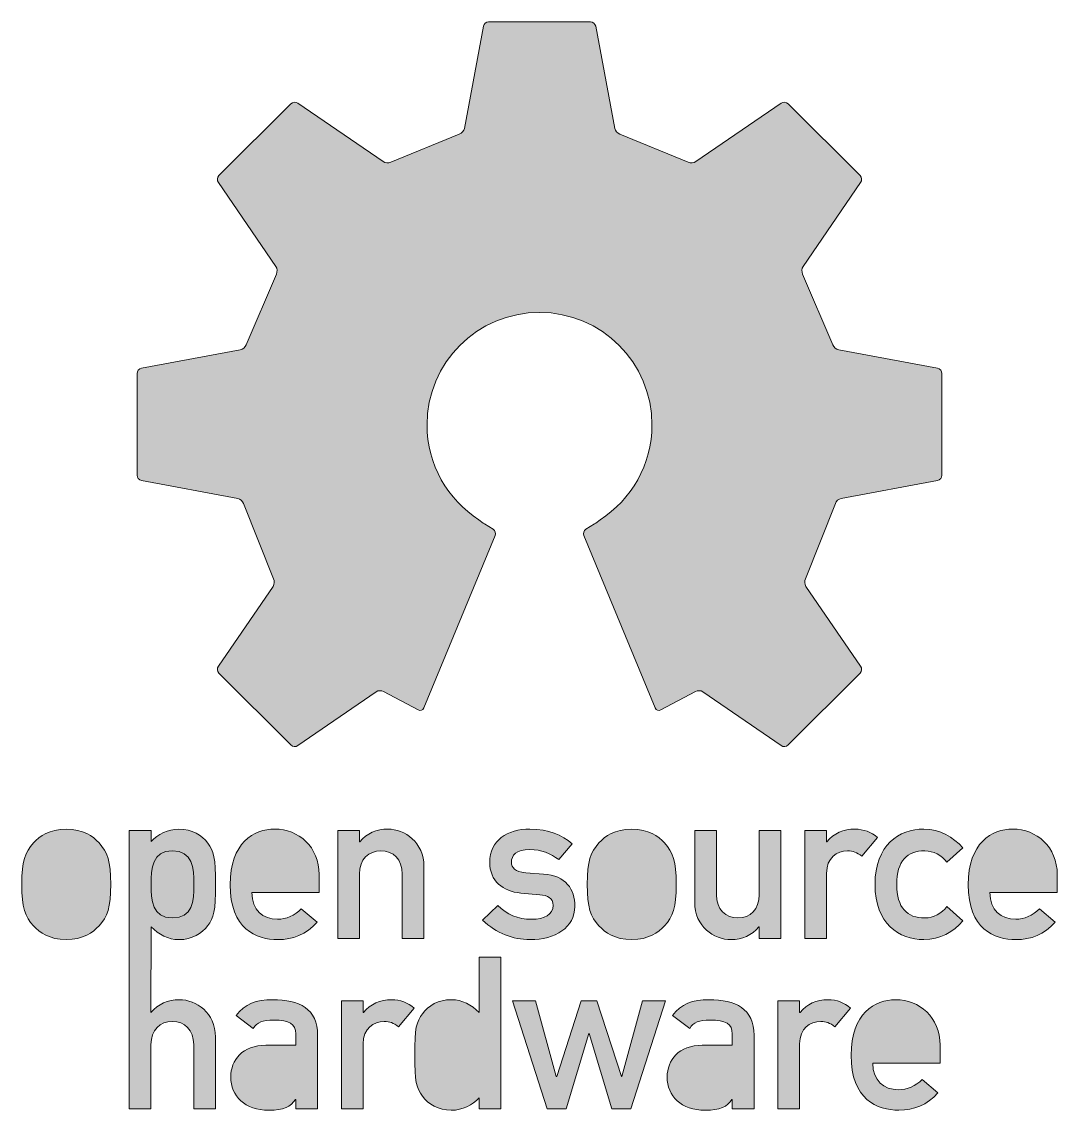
# Model space of a CAD drawing. Header units: inches. Extents: x 2.37 to 3.75, y 3.23 to 4.68.
import ezdxf

# ---------------------------------------------------------------- set-up
doc = ezdxf.new("R2010")
doc.units = ezdxf.units.IN
doc.header["$MEASUREMENT"] = 0
doc.layers.add('Layer 1', color=7, linetype='Continuous')

# ---------------------------------------------------------------- blocks, each defined once
blk = doc.blocks.new('block 2')
at = {"layer": 'Layer 1', "true_color": 0x0099b0}
h = blk.add_hatch(color=134, dxfattribs=at)
h.dxf.hatch_style = 2
edge = h.paths.add_edge_path()
edge.add_spline(control_points=[(2.7372, 3.7171), (2.7372, 3.7171), (2.8415, 3.7887), (2.8415, 3.7887), (2.8442, 3.7905), (2.8487, 3.7907), (2.8515, 3.789), (2.8515, 3.789), (2.8975, 3.7645), (2.8975, 3.7645), (2.9004, 3.763), (2.9038, 3.7642), (2.9051, 3.7672), (2.9051, 3.7672), (2.9999, 3.9964), (2.9999, 3.9964), (3.0012, 3.9994), (2.9999, 4.0033), (2.9971, 4.005), (2.9971, 4.005), (2.9856, 4.012), (2.9856, 4.012), (2.9835, 4.0133), (2.9806, 4.0156), (2.9784, 4.0176), (2.9368, 4.0442), (2.9093, 4.0907), (2.9093, 4.1437), (2.9093, 4.2264), (2.9763, 4.2934), (3.059, 4.2934), (3.1416, 4.2934), (3.2086, 4.2264), (3.2086, 4.1437), (3.2086, 4.0907), (3.1811, 4.0442), (3.1396, 4.0176), (3.1373, 4.0156), (3.1344, 4.0133), (3.1323, 4.012), (3.1323, 4.012), (3.1208, 4.005), (3.1208, 4.005), (3.118, 4.0033), (3.1168, 3.9994), (3.118, 3.9964), (3.118, 3.9964), (3.2128, 3.7672), (3.2128, 3.7672), (3.2141, 3.7642), (3.2175, 3.763), (3.2204, 3.7645), (3.2204, 3.7645), (3.2664, 3.789), (3.2664, 3.789), (3.2692, 3.7906), (3.2737, 3.7905), (3.2764, 3.7887), (3.2764, 3.7887), (3.3807, 3.7171), (3.3807, 3.7171), (3.3834, 3.7152), (3.3875, 3.7156), (3.3898, 3.7179), (3.3898, 3.7179), (3.4855, 3.8136), (3.4855, 3.8136), (3.4878, 3.8159), (3.4882, 3.82), (3.4863, 3.8227), (3.4863, 3.8227), (3.4135, 3.9289), (3.4135, 3.9289), (3.4116, 3.9316), (3.4113, 3.9362), (3.4127, 3.9391), (3.4127, 3.9391), (3.4528, 4.0391), (3.4528, 4.0391), (3.4537, 4.0423), (3.4571, 4.0453), (3.4604, 4.0459), (3.4604, 4.0459), (3.5887, 4.0698), (3.5887, 4.0698), (3.5919, 4.0704), (3.5945, 4.0735), (3.5945, 4.0768), (3.5945, 4.0768), (3.5945, 4.2121), (3.5945, 4.2121), (3.5945, 4.2154), (3.5919, 4.2186), (3.5887, 4.2192), (3.5887, 4.2192), (3.4572, 4.2436), (3.4572, 4.2436), (3.454, 4.2442), (3.4505, 4.2472), (3.4494, 4.2503), (3.4494, 4.2503), (3.4091, 4.3444), (3.4091, 4.3444), (3.4076, 4.3473), (3.4079, 4.3518), (3.4097, 4.3545), (3.4097, 4.3545), (3.4863, 4.4662), (3.4863, 4.4662), (3.4882, 4.4689), (3.4878, 4.473), (3.4855, 4.4753), (3.4855, 4.4753), (3.3898, 4.571), (3.3898, 4.571), (3.3875, 4.5733), (3.3834, 4.5737), (3.3807, 4.5718), (3.3807, 4.5718), (3.2671, 4.4939), (3.2671, 4.4939), (3.2644, 4.492), (3.2598, 4.4917), (3.2569, 4.4931), (3.2569, 4.4931), (3.1657, 4.5304), (3.1657, 4.5304), (3.1626, 4.5315), (3.1596, 4.5349), (3.159, 4.5381), (3.159, 4.5381), (3.1337, 4.6742), (3.1337, 4.6742), (3.133, 4.6774), (3.1299, 4.68), (3.1266, 4.68), (3.1266, 4.68), (2.9913, 4.68), (2.9913, 4.68), (2.988, 4.68), (2.9849, 4.6774), (2.9843, 4.6742), (2.9843, 4.6742), (2.959, 4.5381), (2.959, 4.5381), (2.9584, 4.5349), (2.9554, 4.5315), (2.9522, 4.5304), (2.9522, 4.5304), (2.861, 4.4931), (2.861, 4.4931), (2.8581, 4.4917), (2.8535, 4.492), (2.8509, 4.4939), (2.8509, 4.4939), (2.7372, 4.5718), (2.7372, 4.5718), (2.7345, 4.5737), (2.7304, 4.5733), (2.7281, 4.571), (2.7281, 4.571), (2.6324, 4.4753), (2.6324, 4.4753), (2.6301, 4.473), (2.6297, 4.4689), (2.6316, 4.4662), (2.6316, 4.4662), (2.7082, 4.3545), (2.7082, 4.3545), (2.71, 4.3518), (2.7104, 4.3473), (2.7088, 4.3444), (2.7088, 4.3444), (2.6685, 4.2503), (2.6685, 4.2503), (2.6675, 4.2472), (2.664, 4.2442), (2.6607, 4.2436), (2.6607, 4.2436), (2.5292, 4.2192), (2.5292, 4.2192), (2.526, 4.2186), (2.5234, 4.2154), (2.5234, 4.2121), (2.5234, 4.2121), (2.5234, 4.0768), (2.5234, 4.0768), (2.5234, 4.0735), (2.526, 4.0704), (2.5293, 4.0698), (2.5293, 4.0698), (2.6575, 4.0459), (2.6575, 4.0459), (2.6607, 4.0453), (2.6641, 4.0423), (2.6651, 4.0391), (2.6651, 4.0391), (2.7052, 3.9391), (2.7052, 3.9391), (2.7066, 3.9362), (2.7063, 3.9316), (2.7044, 3.9289), (2.7044, 3.9289), (2.6316, 3.8227), (2.6316, 3.8227), (2.6297, 3.82), (2.6301, 3.8159), (2.6324, 3.8136), (2.6324, 3.8136), (2.7281, 3.7179), (2.7281, 3.7179), (2.7304, 3.7156), (2.7345, 3.7152), (2.7372, 3.7171)], knot_values=[0, 0, 0, 0, 1, 1, 1, 2, 2, 2, 3, 3, 3, 4, 4, 4, 5, 5, 5, 6, 6, 6, 7, 7, 7, 8, 8, 8, 9, 9, 9, 10, 10, 10, 11, 11, 11, 12, 12, 12, 13, 13, 13, 14, 14, 14, 15, 15, 15, 16, 16, 16, 17, 17, 17, 18, 18, 18, 19, 19, 19, 20, 20, 20, 21, 21, 21, 22, 22, 22, 23, 23, 23, 24, 24, 24, 25, 25, 25, 26, 26, 26, 27, 27, 27, 28, 28, 28, 29, 29, 29, 30, 30, 30, 31, 31, 31, 32, 32, 32, 33, 33, 33, 34, 34, 34, 35, 35, 35, 36, 36, 36, 37, 37, 37, 38, 38, 38, 39, 39, 39, 40, 40, 40, 41, 41, 41, 42, 42, 42, 43, 43, 43, 44, 44, 44, 45, 45, 45, 46, 46, 46, 47, 47, 47, 48, 48, 48, 49, 49, 49, 50, 50, 50, 51, 51, 51, 52, 52, 52, 53, 53, 53, 54, 54, 54, 55, 55, 55, 56, 56, 56, 57, 57, 57, 58, 58, 58, 59, 59, 59, 60, 60, 60, 61, 61, 61, 62, 62, 62, 63, 63, 63, 64, 64, 64, 65, 65, 65, 66, 66, 66, 67, 67, 67, 68, 68, 68, 69, 69, 69, 70, 70, 70, 71, 71, 71, 71], degree=3, periodic=1)
h = blk.add_hatch(color=134, dxfattribs=at)
h.dxf.hatch_style = 2
edge = h.paths.add_edge_path()
edge.add_spline(control_points=[(2.4292, 3.606), (2.4068, 3.606), (2.3935, 3.5964), (2.3856, 3.5876), (2.3745, 3.5754), (2.37, 3.5635), (2.37, 3.5326), (2.37, 3.5015), (2.3745, 3.4895), (2.3856, 3.4774), (2.3935, 3.4686), (2.4068, 3.459), (2.4292, 3.459), (2.4516, 3.459), (2.4649, 3.4686), (2.4729, 3.4774), (2.4839, 3.4895), (2.4884, 3.5015), (2.4884, 3.5326), (2.4884, 3.5635), (2.4839, 3.5754), (2.4729, 3.5876), (2.4649, 3.5964), (2.4516, 3.606), (2.4292, 3.606)], knot_values=[0, 0, 0, 0, 1, 1, 1, 2, 2, 2, 3, 3, 3, 4, 4, 4, 5, 5, 5, 6, 6, 6, 7, 7, 7, 8, 8, 8, 8], degree=3, periodic=1)
h = blk.add_hatch(color=134, dxfattribs=at)
h.dxf.hatch_style = 2
edge = h.paths.add_edge_path()
edge.add_spline(control_points=[(2.5791, 3.459), (2.5967, 3.459), (2.6094, 3.4669), (2.6177, 3.4777), (2.6256, 3.4878), (2.6279, 3.4972), (2.6279, 3.5323), (2.6279, 3.5677), (2.6256, 3.5771), (2.6177, 3.5873), (2.6094, 3.598), (2.5967, 3.606), (2.5791, 3.606), (2.5644, 3.606), (2.551, 3.5992), (2.542, 3.5893), (2.542, 3.5893), (2.542, 3.6043), (2.542, 3.6043), (2.542, 3.6043), (2.513, 3.6043), (2.513, 3.6043), (2.513, 3.6043), (2.513, 3.2338), (2.513, 3.2338), (2.513, 3.2338), (2.5419, 3.2338), (2.5419, 3.2338), (2.5419, 3.2338), (2.5419, 3.3193), (2.5419, 3.3193), (2.5419, 3.3389), (2.5541, 3.3502), (2.5705, 3.3502), (2.5866, 3.3502), (2.5988, 3.3389), (2.5988, 3.3193), (2.5988, 3.3193), (2.5988, 3.2338), (2.5988, 3.2338), (2.5988, 3.2338), (2.6277, 3.2338), (2.6277, 3.2338), (2.6277, 3.2338), (2.6277, 3.3293), (2.6277, 3.3293), (2.6277, 3.3618), (2.6022, 3.3791), (2.5798, 3.3791), (2.5646, 3.3791), (2.5515, 3.3734), (2.5419, 3.3621), (2.5419, 3.3621), (2.542, 3.4759), (2.542, 3.4759), (2.5528, 3.4657), (2.5644, 3.459), (2.5791, 3.459)], knot_values=[0, 0, 0, 0, 1, 1, 1, 2, 2, 2, 3, 3, 3, 4, 4, 4, 5, 5, 5, 6, 6, 6, 7, 7, 7, 8, 8, 8, 9, 9, 9, 10, 10, 10, 11, 11, 11, 12, 12, 12, 13, 13, 13, 14, 14, 14, 15, 15, 15, 16, 16, 16, 17, 17, 17, 18, 18, 18, 19, 19, 19, 19], degree=3, periodic=1)
edge = h.paths.add_edge_path()
edge.add_spline(control_points=[(2.5703, 3.5771), (2.5975, 3.5771), (2.599, 3.5547), (2.599, 3.5323), (2.599, 3.5102), (2.5975, 3.4878), (2.5703, 3.4878), (2.5434, 3.4878), (2.542, 3.5116), (2.542, 3.5323), (2.542, 3.5533), (2.5434, 3.5771), (2.5703, 3.5771)], knot_values=[0, 0, 0, 0, 1, 1, 1, 2, 2, 2, 3, 3, 3, 4, 4, 4, 4], degree=3, periodic=1)
h = blk.add_hatch(color=134, dxfattribs=at)
h.dxf.hatch_style = 2
edge = h.paths.add_edge_path()
edge.add_spline(control_points=[(2.7066, 3.606), (2.6787, 3.606), (2.6473, 3.5879), (2.6473, 3.532), (2.6473, 3.4731), (2.6816, 3.459), (2.711, 3.459), (2.7304, 3.459), (2.7487, 3.4657), (2.7629, 3.4822), (2.7629, 3.4822), (2.7419, 3.5), (2.7419, 3.5), (2.7334, 3.4912), (2.7216, 3.4861), (2.7105, 3.4861), (2.6907, 3.4861), (2.6762, 3.498), (2.6762, 3.5216), (2.6762, 3.5216), (2.7657, 3.5216), (2.7657, 3.5216), (2.7657, 3.5216), (2.7657, 3.5454), (2.7657, 3.5454), (2.7657, 3.5825), (2.7383, 3.606), (2.7066, 3.606)], knot_values=[0, 0, 0, 0, 1, 1, 1, 2, 2, 2, 3, 3, 3, 4, 4, 4, 5, 5, 5, 6, 6, 6, 7, 7, 7, 8, 8, 8, 9, 9, 9, 9], degree=3, periodic=1)
h = blk.add_hatch(color=134, dxfattribs=at)
h.dxf.hatch_style = 2
edge = h.paths.add_edge_path()
edge.add_spline(control_points=[(2.8193, 3.5462), (2.8193, 3.5657), (2.8315, 3.5771), (2.8479, 3.5771), (2.8641, 3.5771), (2.8763, 3.5657), (2.8763, 3.5462), (2.8763, 3.5462), (2.8763, 3.4607), (2.8763, 3.4607), (2.8763, 3.4607), (2.9052, 3.4607), (2.9052, 3.4607), (2.9052, 3.4607), (2.9052, 3.5561), (2.9052, 3.5561), (2.9052, 3.5887), (2.8796, 3.606), (2.8573, 3.606), (2.842, 3.606), (2.829, 3.6003), (2.8199, 3.589), (2.8199, 3.589), (2.8193, 3.589), (2.8193, 3.589), (2.8193, 3.589), (2.8193, 3.6043), (2.8193, 3.6043), (2.8193, 3.6043), (2.7904, 3.6043), (2.7904, 3.6043), (2.7904, 3.6043), (2.7904, 3.4607), (2.7904, 3.4607), (2.7904, 3.4607), (2.8193, 3.4607), (2.8193, 3.4607), (2.8193, 3.4607), (2.8193, 3.5462), (2.8193, 3.5462)], knot_values=[0, 0, 0, 0, 1, 1, 1, 2, 2, 2, 3, 3, 3, 4, 4, 4, 5, 5, 5, 6, 6, 6, 7, 7, 7, 8, 8, 8, 9, 9, 9, 10, 10, 10, 11, 11, 11, 12, 12, 12, 13, 13, 13, 13], degree=3, periodic=1)
h = blk.add_hatch(color=134, dxfattribs=at)
h.dxf.hatch_style = 2
edge = h.paths.add_edge_path()
edge.add_spline(control_points=[(3.0488, 3.4861), (3.0294, 3.4861), (3.0159, 3.4924), (3.0034, 3.5045), (3.0034, 3.5045), (2.9833, 3.4847), (2.9833, 3.4847), (3.0017, 3.4674), (3.0232, 3.459), (3.0465, 3.459), (3.0799, 3.459), (3.106, 3.4751), (3.106, 3.5031), (3.106, 3.5261), (3.0941, 3.5442), (3.0643, 3.5462), (3.0643, 3.5462), (3.0406, 3.5479), (3.0406, 3.5479), (3.0261, 3.549), (3.0216, 3.5553), (3.0216, 3.5615), (3.0216, 3.5714), (3.0278, 3.5788), (3.0462, 3.5788), (3.0618, 3.5788), (3.0734, 3.5734), (3.0847, 3.5655), (3.0847, 3.5655), (3.1026, 3.5864), (3.1026, 3.5864), (3.0884, 3.5983), (3.0714, 3.606), (3.0462, 3.606), (3.0159, 3.606), (2.9927, 3.591), (2.9927, 3.5618), (2.9927, 3.5371), (3.0102, 3.523), (3.034, 3.521), (3.034, 3.521), (3.0595, 3.5187), (3.0595, 3.5187), (3.0694, 3.5179), (3.0771, 3.5147), (3.0771, 3.5045), (3.0771, 3.4924), (3.0652, 3.4861), (3.0488, 3.4861)], knot_values=[0, 0, 0, 0, 1, 1, 1, 2, 2, 2, 3, 3, 3, 4, 4, 4, 5, 5, 5, 6, 6, 6, 7, 7, 7, 8, 8, 8, 9, 9, 9, 10, 10, 10, 11, 11, 11, 12, 12, 12, 13, 13, 13, 14, 14, 14, 15, 15, 15, 16, 16, 16, 16], degree=3, periodic=1)
h = blk.add_hatch(color=134, dxfattribs=at)
h.dxf.hatch_style = 2
edge = h.paths.add_edge_path()
edge.add_spline(control_points=[(3.1816, 3.606), (3.1593, 3.606), (3.1459, 3.5964), (3.138, 3.5876), (3.127, 3.5754), (3.1224, 3.5635), (3.1224, 3.5326), (3.1224, 3.5015), (3.127, 3.4895), (3.138, 3.4774), (3.1459, 3.4686), (3.1593, 3.459), (3.1816, 3.459), (3.204, 3.459), (3.2173, 3.4686), (3.2253, 3.4774), (3.2363, 3.4895), (3.2409, 3.5015), (3.2409, 3.5326), (3.2409, 3.5635), (3.2363, 3.5754), (3.2253, 3.5876), (3.2173, 3.5964), (3.204, 3.606), (3.1816, 3.606)], knot_values=[0, 0, 0, 0, 1, 1, 1, 2, 2, 2, 3, 3, 3, 4, 4, 4, 5, 5, 5, 6, 6, 6, 7, 7, 7, 8, 8, 8, 8], degree=3, periodic=1)
h = blk.add_hatch(color=134, dxfattribs=at)
h.dxf.hatch_style = 2
edge = h.paths.add_edge_path()
edge.add_spline(control_points=[(3.412, 3.6043), (3.412, 3.6043), (3.412, 3.4607), (3.412, 3.4607), (3.412, 3.4607), (3.4409, 3.4607), (3.4409, 3.4607), (3.4409, 3.4607), (3.4409, 3.5471), (3.4409, 3.5471), (3.4409, 3.568), (3.4547, 3.5771), (3.4689, 3.5771), (3.4762, 3.5771), (3.4811, 3.5751), (3.4879, 3.57), (3.4879, 3.57), (3.5088, 3.595), (3.5088, 3.595), (3.5, 3.6018), (3.4904, 3.606), (3.4788, 3.606), (3.4635, 3.606), (3.4505, 3.6003), (3.4414, 3.589), (3.4414, 3.589), (3.4409, 3.589), (3.4409, 3.589), (3.4409, 3.589), (3.4409, 3.6043), (3.4409, 3.6043), (3.4409, 3.6043), (3.412, 3.6043), (3.412, 3.6043)], knot_values=[0, 0, 0, 0, 1, 1, 1, 2, 2, 2, 3, 3, 3, 4, 4, 4, 5, 5, 5, 6, 6, 6, 7, 7, 7, 8, 8, 8, 9, 9, 9, 10, 10, 10, 11, 11, 11, 11], degree=3, periodic=1)
h = blk.add_hatch(color=134, dxfattribs=at)
h.dxf.hatch_style = 2
edge = h.paths.add_edge_path()
edge.add_spline(control_points=[(3.5717, 3.5771), (3.5836, 3.5771), (3.5938, 3.5709), (3.6009, 3.5621), (3.6009, 3.5621), (3.6221, 3.5811), (3.6221, 3.5811), (3.6096, 3.5955), (3.5924, 3.606), (3.5705, 3.606), (3.5374, 3.606), (3.5054, 3.585), (3.5054, 3.5324), (3.5054, 3.4799), (3.5374, 3.459), (3.5705, 3.459), (3.5924, 3.459), (3.6097, 3.4694), (3.6221, 3.4839), (3.6221, 3.4839), (3.6009, 3.5029), (3.6009, 3.5029), (3.5938, 3.4941), (3.5836, 3.4878), (3.5717, 3.4878), (3.5482, 3.4878), (3.5343, 3.5012), (3.5343, 3.5324), (3.5343, 3.5638), (3.5482, 3.5771), (3.5717, 3.5771)], knot_values=[0, 0, 0, 0, 1, 1, 1, 2, 2, 2, 3, 3, 3, 4, 4, 4, 5, 5, 5, 6, 6, 6, 7, 7, 7, 8, 8, 8, 9, 9, 9, 10, 10, 10, 10], degree=3, periodic=1)
h = blk.add_hatch(color=134, dxfattribs=at)
h.dxf.hatch_style = 2
edge = h.paths.add_edge_path()
edge.add_spline(control_points=[(3.7479, 3.5454), (3.7479, 3.5825), (3.7204, 3.606), (3.6887, 3.606), (3.6609, 3.606), (3.6295, 3.5879), (3.6295, 3.532), (3.6295, 3.4731), (3.6637, 3.459), (3.6932, 3.459), (3.7125, 3.459), (3.7309, 3.4657), (3.7451, 3.4822), (3.7451, 3.4822), (3.7241, 3.5), (3.7241, 3.5), (3.7156, 3.4912), (3.7037, 3.4861), (3.6927, 3.4861), (3.6728, 3.4861), (3.6584, 3.498), (3.6584, 3.5216), (3.6584, 3.5216), (3.7479, 3.5216), (3.7479, 3.5216), (3.7479, 3.5216), (3.7479, 3.5454), (3.7479, 3.5454)], knot_values=[0, 0, 0, 0, 1, 1, 1, 2, 2, 2, 3, 3, 3, 4, 4, 4, 5, 5, 5, 6, 6, 6, 7, 7, 7, 8, 8, 8, 9, 9, 9, 9], degree=3, periodic=1)
h = blk.add_hatch(color=134, dxfattribs=at)
h.dxf.hatch_style = 2
edge = h.paths.add_edge_path()
edge.add_spline(control_points=[(3.3802, 3.4606), (3.3802, 3.4606), (3.3802, 3.6043), (3.3802, 3.6043), (3.3802, 3.6043), (3.3514, 3.6043), (3.3514, 3.6043), (3.3514, 3.6043), (3.3514, 3.5187), (3.3514, 3.5187), (3.3514, 3.4992), (3.3392, 3.4879), (3.323, 3.4879), (3.3066, 3.4879), (3.2944, 3.4992), (3.2944, 3.5187), (3.2944, 3.5187), (3.2944, 3.6043), (3.2944, 3.6043), (3.2944, 3.6043), (3.2655, 3.6043), (3.2655, 3.6043), (3.2655, 3.6043), (3.2655, 3.5088), (3.2655, 3.5088), (3.2655, 3.4762), (3.291, 3.459), (3.3137, 3.459), (3.3287, 3.459), (3.3417, 3.4646), (3.3508, 3.4759), (3.3508, 3.4759), (3.3514, 3.4759), (3.3514, 3.4759), (3.3514, 3.4759), (3.3514, 3.4606), (3.3514, 3.4606), (3.3514, 3.4606), (3.3802, 3.4606), (3.3802, 3.4606)], knot_values=[0, 0, 0, 0, 1, 1, 1, 2, 2, 2, 3, 3, 3, 4, 4, 4, 5, 5, 5, 6, 6, 6, 7, 7, 7, 8, 8, 8, 9, 9, 9, 10, 10, 10, 11, 11, 11, 12, 12, 12, 13, 13, 13, 13], degree=3, periodic=1)
h = blk.add_hatch(color=134, dxfattribs=at)
h.dxf.hatch_style = 2
edge = h.paths.add_edge_path()
edge.add_spline(control_points=[(2.5703, 3.4878), (2.5975, 3.4878), (2.599, 3.5102), (2.599, 3.5323), (2.599, 3.5547), (2.5975, 3.5771), (2.5703, 3.5771), (2.5434, 3.5771), (2.542, 3.5533), (2.542, 3.5323), (2.542, 3.5116), (2.5434, 3.4878), (2.5703, 3.4878)], knot_values=[0, 0, 0, 0, 1, 1, 1, 2, 2, 2, 3, 3, 3, 4, 4, 4, 4], degree=3, periodic=1)
h = blk.add_hatch(color=134, dxfattribs=at)
h.dxf.hatch_style = 2
edge = h.paths.add_edge_path()
edge.add_spline(control_points=[(2.9787, 3.3621), (2.968, 3.3723), (2.9564, 3.3791), (2.9416, 3.3791), (2.9241, 3.3791), (2.9113, 3.3712), (2.9031, 3.3604), (2.8952, 3.3502), (2.8929, 3.3409), (2.8929, 3.3057), (2.8929, 3.2703), (2.8952, 3.2609), (2.9031, 3.2507), (2.9113, 3.24), (2.9241, 3.232), (2.9416, 3.232), (2.9564, 3.232), (2.9697, 3.2389), (2.9787, 3.2487), (2.9787, 3.2487), (2.9787, 3.2338), (2.9787, 3.2338), (2.9787, 3.2338), (3.0077, 3.2338), (3.0077, 3.2338), (3.0077, 3.2338), (3.0077, 3.4355), (3.0077, 3.4355), (3.0077, 3.4355), (2.9787, 3.4355), (2.9787, 3.4355), (2.9787, 3.4355), (2.9787, 3.3621), (2.9787, 3.3621)], knot_values=[0, 0, 0, 0, 1, 1, 1, 2, 2, 2, 3, 3, 3, 4, 4, 4, 5, 5, 5, 6, 6, 6, 7, 7, 7, 8, 8, 8, 9, 9, 9, 10, 10, 10, 11, 11, 11, 11], degree=3, periodic=1)
h = blk.add_hatch(color=134, dxfattribs=at)
h.dxf.hatch_style = 2
edge = h.paths.add_edge_path()
edge.add_spline(control_points=[(2.7039, 3.3791), (2.6823, 3.3791), (2.6665, 3.3734), (2.6554, 3.3581), (2.6554, 3.3581), (2.6781, 3.3409), (2.6781, 3.3409), (2.6832, 3.3491), (2.6903, 3.3519), (2.7053, 3.3519), (2.726, 3.3519), (2.7348, 3.3471), (2.7348, 3.3335), (2.7348, 3.3335), (2.7348, 3.3185), (2.7348, 3.3185), (2.7348, 3.3185), (2.6948, 3.3185), (2.6948, 3.3185), (2.664, 3.3185), (2.6481, 3.2989), (2.6481, 3.276), (2.6481, 3.251), (2.6668, 3.232), (2.6988, 3.232), (2.7184, 3.232), (2.7283, 3.2366), (2.7342, 3.2465), (2.7342, 3.2465), (2.7348, 3.2465), (2.7348, 3.2465), (2.7348, 3.2465), (2.7348, 3.2338), (2.7348, 3.2338), (2.7348, 3.2338), (2.7637, 3.2338), (2.7637, 3.2338), (2.7637, 3.2338), (2.7637, 3.3318), (2.7637, 3.3318), (2.7637, 3.3672), (2.7393, 3.3791), (2.7039, 3.3791)], knot_values=[0, 0, 0, 0, 1, 1, 1, 2, 2, 2, 3, 3, 3, 4, 4, 4, 5, 5, 5, 6, 6, 6, 7, 7, 7, 8, 8, 8, 9, 9, 9, 10, 10, 10, 11, 11, 11, 12, 12, 12, 13, 13, 13, 14, 14, 14, 14], degree=3, periodic=1)
h = blk.add_hatch(color=134, dxfattribs=at)
h.dxf.hatch_style = 2
edge = h.paths.add_edge_path()
edge.add_spline(control_points=[(2.8249, 3.3621), (2.8249, 3.3621), (2.8243, 3.3621), (2.8243, 3.3621), (2.8243, 3.3621), (2.8243, 3.3774), (2.8243, 3.3774), (2.8243, 3.3774), (2.7954, 3.3774), (2.7954, 3.3774), (2.7954, 3.3774), (2.7954, 3.2338), (2.7954, 3.2338), (2.7954, 3.2338), (2.8243, 3.2338), (2.8243, 3.2338), (2.8243, 3.2338), (2.8243, 3.3202), (2.8243, 3.3202), (2.8243, 3.3411), (2.8382, 3.3502), (2.8524, 3.3502), (2.8597, 3.3502), (2.8646, 3.3482), (2.8714, 3.3431), (2.8714, 3.3431), (2.8923, 3.368), (2.8923, 3.368), (2.8835, 3.3749), (2.8739, 3.3791), (2.8623, 3.3791), (2.847, 3.3791), (2.834, 3.3734), (2.8249, 3.3621)], knot_values=[0, 0, 0, 0, 1, 1, 1, 2, 2, 2, 3, 3, 3, 4, 4, 4, 5, 5, 5, 6, 6, 6, 7, 7, 7, 8, 8, 8, 9, 9, 9, 10, 10, 10, 11, 11, 11, 11], degree=3, periodic=1)
h = blk.add_hatch(color=134, dxfattribs=at)
h.dxf.hatch_style = 2
h.paths.add_polyline_path([(3.1685, 3.2768), (3.1679, 3.2768), (3.1353, 3.3774), (3.1143, 3.3774), (3.0818, 3.2768), (3.0812, 3.2768), (3.0537, 3.3774), (3.0231, 3.3774), (3.069, 3.2338), (3.0945, 3.2338), (3.1245, 3.3343), (3.1251, 3.3343), (3.1552, 3.2338), (3.1807, 3.2338), (3.2266, 3.3774), (3.1959, 3.3774)])
h = blk.add_hatch(color=134, dxfattribs=at)
h.dxf.hatch_style = 2
edge = h.paths.add_edge_path()
edge.add_spline(control_points=[(3.2846, 3.3791), (3.2631, 3.3791), (3.2472, 3.3734), (3.2361, 3.3581), (3.2361, 3.3581), (3.2588, 3.3409), (3.2588, 3.3409), (3.2639, 3.3491), (3.271, 3.3519), (3.286, 3.3519), (3.3067, 3.3519), (3.3155, 3.3471), (3.3155, 3.3335), (3.3155, 3.3335), (3.3155, 3.3185), (3.3155, 3.3185), (3.3155, 3.3185), (3.2755, 3.3185), (3.2755, 3.3185), (3.2446, 3.3185), (3.2288, 3.2989), (3.2288, 3.276), (3.2288, 3.251), (3.2475, 3.232), (3.2795, 3.232), (3.299, 3.232), (3.309, 3.2366), (3.3149, 3.2465), (3.3149, 3.2465), (3.3155, 3.2465), (3.3155, 3.2465), (3.3155, 3.2465), (3.3155, 3.2338), (3.3155, 3.2338), (3.3155, 3.2338), (3.3444, 3.2338), (3.3444, 3.2338), (3.3444, 3.2338), (3.3444, 3.3318), (3.3444, 3.3318), (3.3444, 3.3672), (3.32, 3.3791), (3.2846, 3.3791)], knot_values=[0, 0, 0, 0, 1, 1, 1, 2, 2, 2, 3, 3, 3, 4, 4, 4, 5, 5, 5, 6, 6, 6, 7, 7, 7, 8, 8, 8, 9, 9, 9, 10, 10, 10, 11, 11, 11, 12, 12, 12, 13, 13, 13, 14, 14, 14, 14], degree=3, periodic=1)
h = blk.add_hatch(color=134, dxfattribs=at)
h.dxf.hatch_style = 2
edge = h.paths.add_edge_path()
edge.add_spline(control_points=[(3.4056, 3.3621), (3.4056, 3.3621), (3.405, 3.3621), (3.405, 3.3621), (3.405, 3.3621), (3.405, 3.3774), (3.405, 3.3774), (3.405, 3.3774), (3.3761, 3.3774), (3.3761, 3.3774), (3.3761, 3.3774), (3.3761, 3.2338), (3.3761, 3.2338), (3.3761, 3.2338), (3.405, 3.2338), (3.405, 3.2338), (3.405, 3.2338), (3.405, 3.3202), (3.405, 3.3202), (3.405, 3.3411), (3.4189, 3.3502), (3.4331, 3.3502), (3.4405, 3.3502), (3.4453, 3.3482), (3.4521, 3.3431), (3.4521, 3.3431), (3.473, 3.368), (3.473, 3.368), (3.4643, 3.3749), (3.4546, 3.3791), (3.443, 3.3791), (3.4277, 3.3791), (3.4147, 3.3734), (3.4056, 3.3621)], knot_values=[0, 0, 0, 0, 1, 1, 1, 2, 2, 2, 3, 3, 3, 4, 4, 4, 5, 5, 5, 6, 6, 6, 7, 7, 7, 8, 8, 8, 9, 9, 9, 10, 10, 10, 11, 11, 11, 11], degree=3, periodic=1)
h = blk.add_hatch(color=134, dxfattribs=at)
h.dxf.hatch_style = 2
edge = h.paths.add_edge_path()
edge.add_spline(control_points=[(3.5328, 3.3791), (3.505, 3.3791), (3.4736, 3.361), (3.4736, 3.3052), (3.4736, 3.2462), (3.5079, 3.2321), (3.5373, 3.2321), (3.5566, 3.2321), (3.575, 3.2389), (3.5891, 3.2553), (3.5891, 3.2553), (3.5682, 3.2731), (3.5682, 3.2731), (3.5597, 3.2643), (3.5478, 3.2593), (3.5368, 3.2593), (3.5169, 3.2593), (3.5025, 3.2712), (3.5025, 3.2946), (3.5025, 3.2946), (3.592, 3.2946), (3.592, 3.2946), (3.592, 3.2946), (3.592, 3.3185), (3.592, 3.3185), (3.592, 3.3556), (3.5645, 3.3791), (3.5328, 3.3791)], knot_values=[0, 0, 0, 0, 1, 1, 1, 2, 2, 2, 3, 3, 3, 4, 4, 4, 5, 5, 5, 6, 6, 6, 7, 7, 7, 8, 8, 8, 9, 9, 9, 9], degree=3, periodic=1)
at = {"layer": 'Layer 1', "lineweight": 0}
blk.add_lwpolyline([(3.1685, 3.2768), (3.1679, 3.2768), (3.1353, 3.3774), (3.1143, 3.3774), (3.0818, 3.2768), (3.0812, 3.2768), (3.0537, 3.3774), (3.0231, 3.3774), (3.069, 3.2338), (3.0945, 3.2338), (3.1245, 3.3343), (3.1251, 3.3343), (3.1552, 3.2338), (3.1807, 3.2338), (3.2266, 3.3774), (3.1959, 3.3774), (3.1685, 3.2768)], dxfattribs=at)
for points, knots in [([(2.7372, 3.7171), (2.7372, 3.7171), (2.8415, 3.7887), (2.8415, 3.7887), (2.8442, 3.7905), (2.8487, 3.7907), (2.8515, 3.789), (2.8515, 3.789), (2.8975, 3.7645), (2.8975, 3.7645), (2.9004, 3.763), (2.9038, 3.7642), (2.9051, 3.7672), (2.9051, 3.7672), (2.9999, 3.9964), (2.9999, 3.9964), (3.0012, 3.9994), (2.9999, 4.0033), (2.9971, 4.005), (2.9971, 4.005), (2.9856, 4.012), (2.9856, 4.012), (2.9835, 4.0133), (2.9806, 4.0156), (2.9784, 4.0176), (2.9368, 4.0442), (2.9093, 4.0907), (2.9093, 4.1437), (2.9093, 4.2264), (2.9763, 4.2934), (3.059, 4.2934), (3.1416, 4.2934), (3.2086, 4.2264), (3.2086, 4.1437), (3.2086, 4.0907), (3.1811, 4.0442), (3.1396, 4.0176), (3.1373, 4.0156), (3.1344, 4.0133), (3.1323, 4.012), (3.1323, 4.012), (3.1208, 4.005), (3.1208, 4.005), (3.118, 4.0033), (3.1168, 3.9994), (3.118, 3.9964), (3.118, 3.9964), (3.2128, 3.7672), (3.2128, 3.7672), (3.2141, 3.7642), (3.2175, 3.763), (3.2204, 3.7645), (3.2204, 3.7645), (3.2664, 3.789), (3.2664, 3.789), (3.2692, 3.7906), (3.2737, 3.7905), (3.2764, 3.7887), (3.2764, 3.7887), (3.3807, 3.7171), (3.3807, 3.7171), (3.3834, 3.7152), (3.3875, 3.7156), (3.3898, 3.7179), (3.3898, 3.7179), (3.4855, 3.8136), (3.4855, 3.8136), (3.4878, 3.8159), (3.4882, 3.82), (3.4863, 3.8227), (3.4863, 3.8227), (3.4135, 3.9289), (3.4135, 3.9289), (3.4116, 3.9316), (3.4113, 3.9362), (3.4127, 3.9391), (3.4127, 3.9391), (3.4528, 4.0391), (3.4528, 4.0391), (3.4537, 4.0423), (3.4571, 4.0453), (3.4604, 4.0459), (3.4604, 4.0459), (3.5887, 4.0698), (3.5887, 4.0698), (3.5919, 4.0704), (3.5945, 4.0735), (3.5945, 4.0768), (3.5945, 4.0768), (3.5945, 4.2121), (3.5945, 4.2121), (3.5945, 4.2154), (3.5919, 4.2186), (3.5887, 4.2192), (3.5887, 4.2192), (3.4572, 4.2436), (3.4572, 4.2436), (3.454, 4.2442), (3.4505, 4.2472), (3.4494, 4.2503), (3.4494, 4.2503), (3.4091, 4.3444), (3.4091, 4.3444), (3.4076, 4.3473), (3.4079, 4.3518), (3.4097, 4.3545), (3.4097, 4.3545), (3.4863, 4.4662), (3.4863, 4.4662), (3.4882, 4.4689), (3.4878, 4.473), (3.4855, 4.4753), (3.4855, 4.4753), (3.3898, 4.571), (3.3898, 4.571), (3.3875, 4.5733), (3.3834, 4.5737), (3.3807, 4.5718), (3.3807, 4.5718), (3.2671, 4.4939), (3.2671, 4.4939), (3.2644, 4.492), (3.2598, 4.4917), (3.2569, 4.4931), (3.2569, 4.4931), (3.1657, 4.5304), (3.1657, 4.5304), (3.1626, 4.5315), (3.1596, 4.5349), (3.159, 4.5381), (3.159, 4.5381), (3.1337, 4.6742), (3.1337, 4.6742), (3.133, 4.6774), (3.1299, 4.68), (3.1266, 4.68), (3.1266, 4.68), (2.9913, 4.68), (2.9913, 4.68), (2.988, 4.68), (2.9849, 4.6774), (2.9843, 4.6742), (2.9843, 4.6742), (2.959, 4.5381), (2.959, 4.5381), (2.9584, 4.5349), (2.9554, 4.5315), (2.9522, 4.5304), (2.9522, 4.5304), (2.861, 4.4931), (2.861, 4.4931), (2.8581, 4.4917), (2.8535, 4.492), (2.8509, 4.4939), (2.8509, 4.4939), (2.7372, 4.5718), (2.7372, 4.5718), (2.7345, 4.5737), (2.7304, 4.5733), (2.7281, 4.571), (2.7281, 4.571), (2.6324, 4.4753), (2.6324, 4.4753), (2.6301, 4.473), (2.6297, 4.4689), (2.6316, 4.4662), (2.6316, 4.4662), (2.7082, 4.3545), (2.7082, 4.3545), (2.71, 4.3518), (2.7104, 4.3473), (2.7088, 4.3444), (2.7088, 4.3444), (2.6685, 4.2503), (2.6685, 4.2503), (2.6675, 4.2472), (2.664, 4.2442), (2.6607, 4.2436), (2.6607, 4.2436), (2.5292, 4.2192), (2.5292, 4.2192), (2.526, 4.2186), (2.5234, 4.2154), (2.5234, 4.2121), (2.5234, 4.2121), (2.5234, 4.0768), (2.5234, 4.0768), (2.5234, 4.0735), (2.526, 4.0704), (2.5293, 4.0698), (2.5293, 4.0698), (2.6575, 4.0459), (2.6575, 4.0459), (2.6607, 4.0453), (2.6641, 4.0423), (2.6651, 4.0391), (2.6651, 4.0391), (2.7052, 3.9391), (2.7052, 3.9391), (2.7066, 3.9362), (2.7063, 3.9316), (2.7044, 3.9289), (2.7044, 3.9289), (2.6316, 3.8227), (2.6316, 3.8227), (2.6297, 3.82), (2.6301, 3.8159), (2.6324, 3.8136), (2.6324, 3.8136), (2.7281, 3.7179), (2.7281, 3.7179), (2.7304, 3.7156), (2.7345, 3.7152), (2.7372, 3.7171)], [0, 0, 0, 0, 1, 1, 1, 2, 2, 2, 3, 3, 3, 4, 4, 4, 5, 5, 5, 6, 6, 6, 7, 7, 7, 8, 8, 8, 9, 9, 9, 10, 10, 10, 11, 11, 11, 12, 12, 12, 13, 13, 13, 14, 14, 14, 15, 15, 15, 16, 16, 16, 17, 17, 17, 18, 18, 18, 19, 19, 19, 20, 20, 20, 21, 21, 21, 22, 22, 22, 23, 23, 23, 24, 24, 24, 25, 25, 25, 26, 26, 26, 27, 27, 27, 28, 28, 28, 29, 29, 29, 30, 30, 30, 31, 31, 31, 32, 32, 32, 33, 33, 33, 34, 34, 34, 35, 35, 35, 36, 36, 36, 37, 37, 37, 38, 38, 38, 39, 39, 39, 40, 40, 40, 41, 41, 41, 42, 42, 42, 43, 43, 43, 44, 44, 44, 45, 45, 45, 46, 46, 46, 47, 47, 47, 48, 48, 48, 49, 49, 49, 50, 50, 50, 51, 51, 51, 52, 52, 52, 53, 53, 53, 54, 54, 54, 55, 55, 55, 56, 56, 56, 57, 57, 57, 58, 58, 58, 59, 59, 59, 60, 60, 60, 61, 61, 61, 62, 62, 62, 63, 63, 63, 64, 64, 64, 65, 65, 65, 66, 66, 66, 67, 67, 67, 68, 68, 68, 69, 69, 69, 70, 70, 70, 71, 71, 71, 71]), ([(2.4292, 3.606), (2.4068, 3.606), (2.3935, 3.5964), (2.3856, 3.5876), (2.3745, 3.5754), (2.37, 3.5635), (2.37, 3.5326), (2.37, 3.5015), (2.3745, 3.4895), (2.3856, 3.4774), (2.3935, 3.4686), (2.4068, 3.459), (2.4292, 3.459), (2.4516, 3.459), (2.4649, 3.4686), (2.4729, 3.4774), (2.4839, 3.4895), (2.4884, 3.5015), (2.4884, 3.5326), (2.4884, 3.5635), (2.4839, 3.5754), (2.4729, 3.5876), (2.4649, 3.5964), (2.4516, 3.606), (2.4292, 3.606)], [0, 0, 0, 0, 1, 1, 1, 2, 2, 2, 3, 3, 3, 4, 4, 4, 5, 5, 5, 6, 6, 6, 7, 7, 7, 8, 8, 8, 8]), ([(2.5791, 3.459), (2.5967, 3.459), (2.6094, 3.4669), (2.6177, 3.4777), (2.6256, 3.4878), (2.6279, 3.4972), (2.6279, 3.5323), (2.6279, 3.5677), (2.6256, 3.5771), (2.6177, 3.5873), (2.6094, 3.598), (2.5967, 3.606), (2.5791, 3.606), (2.5644, 3.606), (2.551, 3.5992), (2.542, 3.5893), (2.542, 3.5893), (2.542, 3.6043), (2.542, 3.6043), (2.542, 3.6043), (2.513, 3.6043), (2.513, 3.6043), (2.513, 3.6043), (2.513, 3.2338), (2.513, 3.2338), (2.513, 3.2338), (2.5419, 3.2338), (2.5419, 3.2338), (2.5419, 3.2338), (2.5419, 3.3193), (2.5419, 3.3193), (2.5419, 3.3389), (2.5541, 3.3502), (2.5705, 3.3502), (2.5866, 3.3502), (2.5988, 3.3389), (2.5988, 3.3193), (2.5988, 3.3193), (2.5988, 3.2338), (2.5988, 3.2338), (2.5988, 3.2338), (2.6277, 3.2338), (2.6277, 3.2338), (2.6277, 3.2338), (2.6277, 3.3293), (2.6277, 3.3293), (2.6277, 3.3618), (2.6022, 3.3791), (2.5798, 3.3791), (2.5646, 3.3791), (2.5515, 3.3734), (2.5419, 3.3621), (2.5419, 3.3621), (2.542, 3.4759), (2.542, 3.4759), (2.5528, 3.4657), (2.5644, 3.459), (2.5791, 3.459)], [0, 0, 0, 0, 1, 1, 1, 2, 2, 2, 3, 3, 3, 4, 4, 4, 5, 5, 5, 6, 6, 6, 7, 7, 7, 8, 8, 8, 9, 9, 9, 10, 10, 10, 11, 11, 11, 12, 12, 12, 13, 13, 13, 14, 14, 14, 15, 15, 15, 16, 16, 16, 17, 17, 17, 18, 18, 18, 19, 19, 19, 19]), ([(2.7066, 3.606), (2.6787, 3.606), (2.6473, 3.5879), (2.6473, 3.532), (2.6473, 3.4731), (2.6816, 3.459), (2.711, 3.459), (2.7304, 3.459), (2.7487, 3.4657), (2.7629, 3.4822), (2.7629, 3.4822), (2.7419, 3.5), (2.7419, 3.5), (2.7334, 3.4912), (2.7216, 3.4861), (2.7105, 3.4861), (2.6907, 3.4861), (2.6762, 3.498), (2.6762, 3.5216), (2.6762, 3.5216), (2.7657, 3.5216), (2.7657, 3.5216), (2.7657, 3.5216), (2.7657, 3.5454), (2.7657, 3.5454), (2.7657, 3.5825), (2.7383, 3.606), (2.7066, 3.606)], [0, 0, 0, 0, 1, 1, 1, 2, 2, 2, 3, 3, 3, 4, 4, 4, 5, 5, 5, 6, 6, 6, 7, 7, 7, 8, 8, 8, 9, 9, 9, 9]), ([(2.8193, 3.5462), (2.8193, 3.5657), (2.8315, 3.5771), (2.8479, 3.5771), (2.8641, 3.5771), (2.8763, 3.5657), (2.8763, 3.5462), (2.8763, 3.5462), (2.8763, 3.4607), (2.8763, 3.4607), (2.8763, 3.4607), (2.9052, 3.4607), (2.9052, 3.4607), (2.9052, 3.4607), (2.9052, 3.5561), (2.9052, 3.5561), (2.9052, 3.5887), (2.8796, 3.606), (2.8573, 3.606), (2.842, 3.606), (2.829, 3.6003), (2.8199, 3.589), (2.8199, 3.589), (2.8193, 3.589), (2.8193, 3.589), (2.8193, 3.589), (2.8193, 3.6043), (2.8193, 3.6043), (2.8193, 3.6043), (2.7904, 3.6043), (2.7904, 3.6043), (2.7904, 3.6043), (2.7904, 3.4607), (2.7904, 3.4607), (2.7904, 3.4607), (2.8193, 3.4607), (2.8193, 3.4607), (2.8193, 3.4607), (2.8193, 3.5462), (2.8193, 3.5462)], [0, 0, 0, 0, 1, 1, 1, 2, 2, 2, 3, 3, 3, 4, 4, 4, 5, 5, 5, 6, 6, 6, 7, 7, 7, 8, 8, 8, 9, 9, 9, 10, 10, 10, 11, 11, 11, 12, 12, 12, 13, 13, 13, 13]), ([(3.0488, 3.4861), (3.0294, 3.4861), (3.0159, 3.4924), (3.0034, 3.5045), (3.0034, 3.5045), (2.9833, 3.4847), (2.9833, 3.4847), (3.0017, 3.4674), (3.0232, 3.459), (3.0465, 3.459), (3.0799, 3.459), (3.106, 3.4751), (3.106, 3.5031), (3.106, 3.5261), (3.0941, 3.5442), (3.0643, 3.5462), (3.0643, 3.5462), (3.0406, 3.5479), (3.0406, 3.5479), (3.0261, 3.549), (3.0216, 3.5553), (3.0216, 3.5615), (3.0216, 3.5714), (3.0278, 3.5788), (3.0462, 3.5788), (3.0618, 3.5788), (3.0734, 3.5734), (3.0847, 3.5655), (3.0847, 3.5655), (3.1026, 3.5864), (3.1026, 3.5864), (3.0884, 3.5983), (3.0714, 3.606), (3.0462, 3.606), (3.0159, 3.606), (2.9927, 3.591), (2.9927, 3.5618), (2.9927, 3.5371), (3.0102, 3.523), (3.034, 3.521), (3.034, 3.521), (3.0595, 3.5187), (3.0595, 3.5187), (3.0694, 3.5179), (3.0771, 3.5147), (3.0771, 3.5045), (3.0771, 3.4924), (3.0652, 3.4861), (3.0488, 3.4861)], [0, 0, 0, 0, 1, 1, 1, 2, 2, 2, 3, 3, 3, 4, 4, 4, 5, 5, 5, 6, 6, 6, 7, 7, 7, 8, 8, 8, 9, 9, 9, 10, 10, 10, 11, 11, 11, 12, 12, 12, 13, 13, 13, 14, 14, 14, 15, 15, 15, 16, 16, 16, 16]), ([(3.1816, 3.606), (3.1593, 3.606), (3.1459, 3.5964), (3.138, 3.5876), (3.127, 3.5754), (3.1224, 3.5635), (3.1224, 3.5326), (3.1224, 3.5015), (3.127, 3.4895), (3.138, 3.4774), (3.1459, 3.4686), (3.1593, 3.459), (3.1816, 3.459), (3.204, 3.459), (3.2173, 3.4686), (3.2253, 3.4774), (3.2363, 3.4895), (3.2409, 3.5015), (3.2409, 3.5326), (3.2409, 3.5635), (3.2363, 3.5754), (3.2253, 3.5876), (3.2173, 3.5964), (3.204, 3.606), (3.1816, 3.606)], [0, 0, 0, 0, 1, 1, 1, 2, 2, 2, 3, 3, 3, 4, 4, 4, 5, 5, 5, 6, 6, 6, 7, 7, 7, 8, 8, 8, 8]), ([(3.412, 3.6043), (3.412, 3.6043), (3.412, 3.4607), (3.412, 3.4607), (3.412, 3.4607), (3.4409, 3.4607), (3.4409, 3.4607), (3.4409, 3.4607), (3.4409, 3.5471), (3.4409, 3.5471), (3.4409, 3.568), (3.4547, 3.5771), (3.4689, 3.5771), (3.4762, 3.5771), (3.4811, 3.5751), (3.4879, 3.57), (3.4879, 3.57), (3.5088, 3.595), (3.5088, 3.595), (3.5, 3.6018), (3.4904, 3.606), (3.4788, 3.606), (3.4635, 3.606), (3.4505, 3.6003), (3.4414, 3.589), (3.4414, 3.589), (3.4409, 3.589), (3.4409, 3.589), (3.4409, 3.589), (3.4409, 3.6043), (3.4409, 3.6043), (3.4409, 3.6043), (3.412, 3.6043), (3.412, 3.6043)], [0, 0, 0, 0, 1, 1, 1, 2, 2, 2, 3, 3, 3, 4, 4, 4, 5, 5, 5, 6, 6, 6, 7, 7, 7, 8, 8, 8, 9, 9, 9, 10, 10, 10, 11, 11, 11, 11]), ([(3.5717, 3.5771), (3.5836, 3.5771), (3.5938, 3.5709), (3.6009, 3.5621), (3.6009, 3.5621), (3.6221, 3.5811), (3.6221, 3.5811), (3.6096, 3.5955), (3.5924, 3.606), (3.5705, 3.606), (3.5374, 3.606), (3.5054, 3.585), (3.5054, 3.5324), (3.5054, 3.4799), (3.5374, 3.459), (3.5705, 3.459), (3.5924, 3.459), (3.6097, 3.4694), (3.6221, 3.4839), (3.6221, 3.4839), (3.6009, 3.5029), (3.6009, 3.5029), (3.5938, 3.4941), (3.5836, 3.4878), (3.5717, 3.4878), (3.5482, 3.4878), (3.5343, 3.5012), (3.5343, 3.5324), (3.5343, 3.5638), (3.5482, 3.5771), (3.5717, 3.5771)], [0, 0, 0, 0, 1, 1, 1, 2, 2, 2, 3, 3, 3, 4, 4, 4, 5, 5, 5, 6, 6, 6, 7, 7, 7, 8, 8, 8, 9, 9, 9, 10, 10, 10, 10]), ([(3.7479, 3.5454), (3.7479, 3.5825), (3.7204, 3.606), (3.6887, 3.606), (3.6609, 3.606), (3.6295, 3.5879), (3.6295, 3.532), (3.6295, 3.4731), (3.6637, 3.459), (3.6932, 3.459), (3.7125, 3.459), (3.7309, 3.4657), (3.7451, 3.4822), (3.7451, 3.4822), (3.7241, 3.5), (3.7241, 3.5), (3.7156, 3.4912), (3.7037, 3.4861), (3.6927, 3.4861), (3.6728, 3.4861), (3.6584, 3.498), (3.6584, 3.5216), (3.6584, 3.5216), (3.7479, 3.5216), (3.7479, 3.5216), (3.7479, 3.5216), (3.7479, 3.5454), (3.7479, 3.5454)], [0, 0, 0, 0, 1, 1, 1, 2, 2, 2, 3, 3, 3, 4, 4, 4, 5, 5, 5, 6, 6, 6, 7, 7, 7, 8, 8, 8, 9, 9, 9, 9]), ([(3.3802, 3.4606), (3.3802, 3.4606), (3.3802, 3.6043), (3.3802, 3.6043), (3.3802, 3.6043), (3.3514, 3.6043), (3.3514, 3.6043), (3.3514, 3.6043), (3.3514, 3.5187), (3.3514, 3.5187), (3.3514, 3.4992), (3.3392, 3.4879), (3.323, 3.4879), (3.3066, 3.4879), (3.2944, 3.4992), (3.2944, 3.5187), (3.2944, 3.5187), (3.2944, 3.6043), (3.2944, 3.6043), (3.2944, 3.6043), (3.2655, 3.6043), (3.2655, 3.6043), (3.2655, 3.6043), (3.2655, 3.5088), (3.2655, 3.5088), (3.2655, 3.4762), (3.291, 3.459), (3.3137, 3.459), (3.3287, 3.459), (3.3417, 3.4646), (3.3508, 3.4759), (3.3508, 3.4759), (3.3514, 3.4759), (3.3514, 3.4759), (3.3514, 3.4759), (3.3514, 3.4606), (3.3514, 3.4606), (3.3514, 3.4606), (3.3802, 3.4606), (3.3802, 3.4606)], [0, 0, 0, 0, 1, 1, 1, 2, 2, 2, 3, 3, 3, 4, 4, 4, 5, 5, 5, 6, 6, 6, 7, 7, 7, 8, 8, 8, 9, 9, 9, 10, 10, 10, 11, 11, 11, 12, 12, 12, 13, 13, 13, 13]), ([(2.5703, 3.5771), (2.5975, 3.5771), (2.599, 3.5547), (2.599, 3.5323), (2.599, 3.5102), (2.5975, 3.4878), (2.5703, 3.4878), (2.5434, 3.4878), (2.542, 3.5116), (2.542, 3.5323), (2.542, 3.5533), (2.5434, 3.5771), (2.5703, 3.5771)], [0, 0, 0, 0, 1, 1, 1, 2, 2, 2, 3, 3, 3, 4, 4, 4, 4]), ([(2.5703, 3.4878), (2.5975, 3.4878), (2.599, 3.5102), (2.599, 3.5323), (2.599, 3.5547), (2.5975, 3.5771), (2.5703, 3.5771), (2.5434, 3.5771), (2.542, 3.5533), (2.542, 3.5323), (2.542, 3.5116), (2.5434, 3.4878), (2.5703, 3.4878)], [0, 0, 0, 0, 1, 1, 1, 2, 2, 2, 3, 3, 3, 4, 4, 4, 4]), ([(2.9787, 3.3621), (2.968, 3.3723), (2.9564, 3.3791), (2.9416, 3.3791), (2.9241, 3.3791), (2.9113, 3.3712), (2.9031, 3.3604), (2.8952, 3.3502), (2.8929, 3.3409), (2.8929, 3.3057), (2.8929, 3.2703), (2.8952, 3.2609), (2.9031, 3.2507), (2.9113, 3.24), (2.9241, 3.232), (2.9416, 3.232), (2.9564, 3.232), (2.9697, 3.2389), (2.9787, 3.2487), (2.9787, 3.2487), (2.9787, 3.2338), (2.9787, 3.2338), (2.9787, 3.2338), (3.0077, 3.2338), (3.0077, 3.2338), (3.0077, 3.2338), (3.0077, 3.4355), (3.0077, 3.4355), (3.0077, 3.4355), (2.9787, 3.4355), (2.9787, 3.4355), (2.9787, 3.4355), (2.9787, 3.3621), (2.9787, 3.3621)], [0, 0, 0, 0, 1, 1, 1, 2, 2, 2, 3, 3, 3, 4, 4, 4, 5, 5, 5, 6, 6, 6, 7, 7, 7, 8, 8, 8, 9, 9, 9, 10, 10, 10, 11, 11, 11, 11]), ([(2.7039, 3.3791), (2.6823, 3.3791), (2.6665, 3.3734), (2.6554, 3.3581), (2.6554, 3.3581), (2.6781, 3.3409), (2.6781, 3.3409), (2.6832, 3.3491), (2.6903, 3.3519), (2.7053, 3.3519), (2.726, 3.3519), (2.7348, 3.3471), (2.7348, 3.3335), (2.7348, 3.3335), (2.7348, 3.3185), (2.7348, 3.3185), (2.7348, 3.3185), (2.6948, 3.3185), (2.6948, 3.3185), (2.664, 3.3185), (2.6481, 3.2989), (2.6481, 3.276), (2.6481, 3.251), (2.6668, 3.232), (2.6988, 3.232), (2.7184, 3.232), (2.7283, 3.2366), (2.7342, 3.2465), (2.7342, 3.2465), (2.7348, 3.2465), (2.7348, 3.2465), (2.7348, 3.2465), (2.7348, 3.2338), (2.7348, 3.2338), (2.7348, 3.2338), (2.7637, 3.2338), (2.7637, 3.2338), (2.7637, 3.2338), (2.7637, 3.3318), (2.7637, 3.3318), (2.7637, 3.3672), (2.7393, 3.3791), (2.7039, 3.3791)], [0, 0, 0, 0, 1, 1, 1, 2, 2, 2, 3, 3, 3, 4, 4, 4, 5, 5, 5, 6, 6, 6, 7, 7, 7, 8, 8, 8, 9, 9, 9, 10, 10, 10, 11, 11, 11, 12, 12, 12, 13, 13, 13, 14, 14, 14, 14]), ([(2.8249, 3.3621), (2.8249, 3.3621), (2.8243, 3.3621), (2.8243, 3.3621), (2.8243, 3.3621), (2.8243, 3.3774), (2.8243, 3.3774), (2.8243, 3.3774), (2.7954, 3.3774), (2.7954, 3.3774), (2.7954, 3.3774), (2.7954, 3.2338), (2.7954, 3.2338), (2.7954, 3.2338), (2.8243, 3.2338), (2.8243, 3.2338), (2.8243, 3.2338), (2.8243, 3.3202), (2.8243, 3.3202), (2.8243, 3.3411), (2.8382, 3.3502), (2.8524, 3.3502), (2.8597, 3.3502), (2.8646, 3.3482), (2.8714, 3.3431), (2.8714, 3.3431), (2.8923, 3.368), (2.8923, 3.368), (2.8835, 3.3749), (2.8739, 3.3791), (2.8623, 3.3791), (2.847, 3.3791), (2.834, 3.3734), (2.8249, 3.3621)], [0, 0, 0, 0, 1, 1, 1, 2, 2, 2, 3, 3, 3, 4, 4, 4, 5, 5, 5, 6, 6, 6, 7, 7, 7, 8, 8, 8, 9, 9, 9, 10, 10, 10, 11, 11, 11, 11]), ([(3.2846, 3.3791), (3.2631, 3.3791), (3.2472, 3.3734), (3.2361, 3.3581), (3.2361, 3.3581), (3.2588, 3.3409), (3.2588, 3.3409), (3.2639, 3.3491), (3.271, 3.3519), (3.286, 3.3519), (3.3067, 3.3519), (3.3155, 3.3471), (3.3155, 3.3335), (3.3155, 3.3335), (3.3155, 3.3185), (3.3155, 3.3185), (3.3155, 3.3185), (3.2755, 3.3185), (3.2755, 3.3185), (3.2446, 3.3185), (3.2288, 3.2989), (3.2288, 3.276), (3.2288, 3.251), (3.2475, 3.232), (3.2795, 3.232), (3.299, 3.232), (3.309, 3.2366), (3.3149, 3.2465), (3.3149, 3.2465), (3.3155, 3.2465), (3.3155, 3.2465), (3.3155, 3.2465), (3.3155, 3.2338), (3.3155, 3.2338), (3.3155, 3.2338), (3.3444, 3.2338), (3.3444, 3.2338), (3.3444, 3.2338), (3.3444, 3.3318), (3.3444, 3.3318), (3.3444, 3.3672), (3.32, 3.3791), (3.2846, 3.3791)], [0, 0, 0, 0, 1, 1, 1, 2, 2, 2, 3, 3, 3, 4, 4, 4, 5, 5, 5, 6, 6, 6, 7, 7, 7, 8, 8, 8, 9, 9, 9, 10, 10, 10, 11, 11, 11, 12, 12, 12, 13, 13, 13, 14, 14, 14, 14]), ([(3.4056, 3.3621), (3.4056, 3.3621), (3.405, 3.3621), (3.405, 3.3621), (3.405, 3.3621), (3.405, 3.3774), (3.405, 3.3774), (3.405, 3.3774), (3.3761, 3.3774), (3.3761, 3.3774), (3.3761, 3.3774), (3.3761, 3.2338), (3.3761, 3.2338), (3.3761, 3.2338), (3.405, 3.2338), (3.405, 3.2338), (3.405, 3.2338), (3.405, 3.3202), (3.405, 3.3202), (3.405, 3.3411), (3.4189, 3.3502), (3.4331, 3.3502), (3.4405, 3.3502), (3.4453, 3.3482), (3.4521, 3.3431), (3.4521, 3.3431), (3.473, 3.368), (3.473, 3.368), (3.4643, 3.3749), (3.4546, 3.3791), (3.443, 3.3791), (3.4277, 3.3791), (3.4147, 3.3734), (3.4056, 3.3621)], [0, 0, 0, 0, 1, 1, 1, 2, 2, 2, 3, 3, 3, 4, 4, 4, 5, 5, 5, 6, 6, 6, 7, 7, 7, 8, 8, 8, 9, 9, 9, 10, 10, 10, 11, 11, 11, 11]), ([(3.5328, 3.3791), (3.505, 3.3791), (3.4736, 3.361), (3.4736, 3.3052), (3.4736, 3.2462), (3.5079, 3.2321), (3.5373, 3.2321), (3.5566, 3.2321), (3.575, 3.2389), (3.5891, 3.2553), (3.5891, 3.2553), (3.5682, 3.2731), (3.5682, 3.2731), (3.5597, 3.2643), (3.5478, 3.2593), (3.5368, 3.2593), (3.5169, 3.2593), (3.5025, 3.2712), (3.5025, 3.2946), (3.5025, 3.2946), (3.592, 3.2946), (3.592, 3.2946), (3.592, 3.2946), (3.592, 3.3185), (3.592, 3.3185), (3.592, 3.3556), (3.5645, 3.3791), (3.5328, 3.3791)], [0, 0, 0, 0, 1, 1, 1, 2, 2, 2, 3, 3, 3, 4, 4, 4, 5, 5, 5, 6, 6, 6, 7, 7, 7, 8, 8, 8, 9, 9, 9, 9])]:
    blk.add_open_spline(points, degree=3, knots=knots, dxfattribs=at)

msp = doc.modelspace()

# ---------------------------------------------------------------- block references
at = {"layer": 'Layer 1'}
msp.add_blockref('block 2', (0, 0), dxfattribs=at)

doc.saveas('drawing.dxf')
